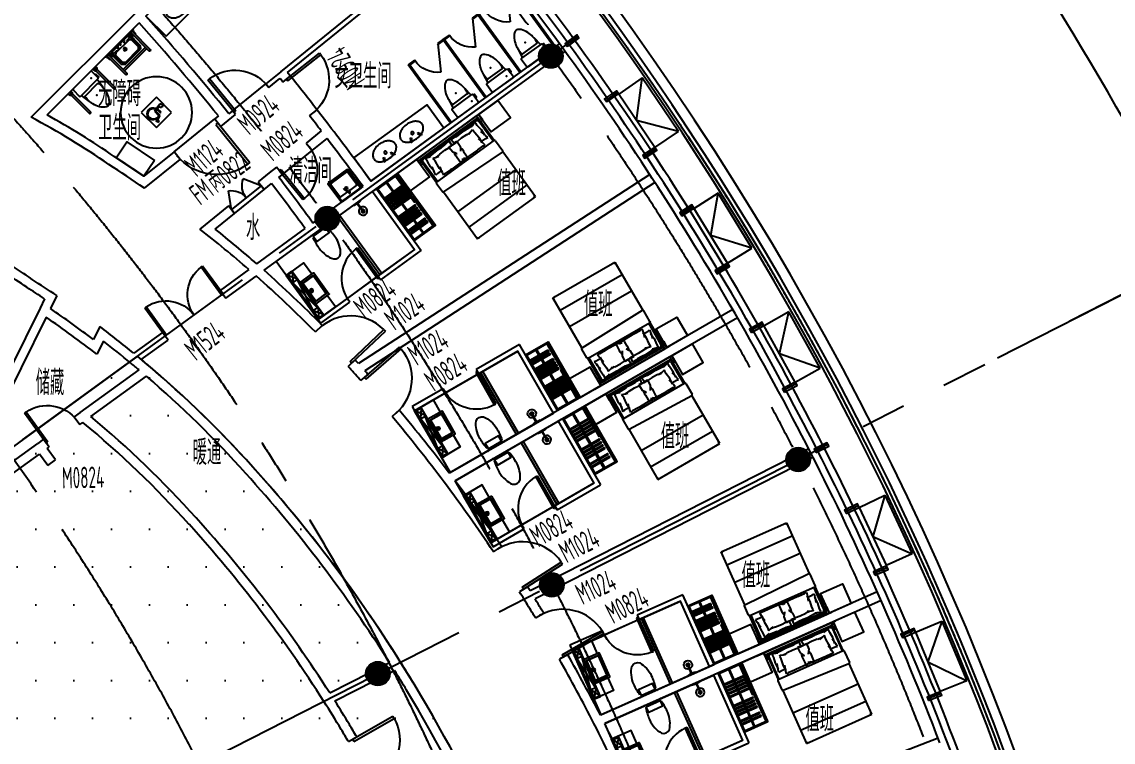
# Model space of a CAD drawing. Extents: x 104132 to 3338343, y -1228862 to 1409848.
# Drawn here: x 511096 to 534000, y 119532 to 134653 of the extents above; entities that cross this region are included whole.
import ezdxf
from ezdxf.enums import TextEntityAlignment as Align

# ---------------------------------------------------------------- set-up
doc = ezdxf.new("R2010")
doc.units = 0
for name, pattern in [('CENTER', [50.8, 31.75, -6.35, 6.35, -6.35]), ('CENTER2', [28.575, 19.05, -3.175, 3.175, -3.175]), ('DASH', [0.35, 0.25, -0.1])]:
    doc.linetypes.add(name, pattern=pattern)
doc.layers.get('0').update_dxf_attribs({"color": 8})
doc.layers.get('Defpoints').update_dxf_attribs({"color": 8})
for name, color, linetype in [('#标注', 8, 'Continuous'), ('#轴线', 8, 'CENTER2'), ('150高门槛', 8, 'Continuous'), ('A-AL', 8, 'Continuous'), ('A-COLS-PLAN-S', 8, 'Continuous'), ('A-FIXT', 8, 'Continuous'), ('A-FLOR-OVHD', 8, 'DASH'), ('A-FLOR-UNDR', 8, 'Continuous'), ('A-FURN', 8, 'Continuous'), ('A-GLAZ', 8, 'Continuous'), ('C-NAME', 8, 'Continuous'), ('dim', 8, 'Continuous'), ('DOTE', 8, 'CENTER'), ('PUB_HATCH', 8, 'Continuous'), ('WALL', 8, 'Continuous'), ('WINDOW', 8, 'Continuous'), ('WINDOW_TEXT', 8, 'Continuous'), ('建-屋面看线', 8, 'Continuous'), ('建-标字-设备', 8, 'Continuous'), ('建-洁具', 8, 'Continuous')]:
    doc.layers.add(name, color=color, linetype=linetype)
for name, color, linetype, plot in [('A-X-TEMP', 8, 'Continuous', False), ('开窗', 8, 'Continuous', False), ('结构板边线', 8, 'Continuous', False), ('降板示意', 8, 'Continuous', False)]:
    doc.layers.add(name, color=color, linetype=linetype, plot=plot)
doc.styles.add('JHZX', font='jrs.shx', dxfattribs={"width": 0.6, "bigfont": 'jhz.shx'})
doc.styles.add('XD2008', font='xd-hzs.shx', dxfattribs={"width": 0.7, "bigfont": 'xd-hztxt.shx'})
doc.dimstyles.new('JZBZ-300', dxfattribs={"dimscale": 300, "dimtxt": 3, "dimasz": 1.5, "dimexe": 1, "dimexo": 1, "dimgap": 0.5, "dimtad": 1, "dimdec": 0, "dimdsep": 46, "dimtxsty": 'JHZX', "dimblk1": 'ARCHTICK', "dimblk2": 'ARCHTICK', "dimsah": 1, "dimcen": 0, "dimclrd": 1, "dimclre": 1, "dimclrt": 2, "dimadec": 3, "dimazin": 2, "dimtfac": 1, "dimtdec": 0, "dimtix": 1, "dimtmove": 0, "dimatfit": 3, "dimfxl": 1, "dimtolj": 1, "dimlwd": -1, "dimlwe": -1, "dimarcsym": 1})

# ---------------------------------------------------------------- blocks, each defined once
blk = doc.blocks.new('_ARCHTICK')
at = {"color": 0, "linetype": 'ByBlock', "const_width": 0.15}
blk.add_lwpolyline([(-0.5, -0.5), (0.5, 0.5)], dxfattribs=at)
blk = doc.blocks.new('*D17')
at = {"layer": '#标注', "color": 1, "ltscale": 300, "transparency": 16777216}
for p, q in [((632056, -116475), (636511, -114205)), ((636140, -126333), (640895, -124788))]:
    blk.add_line(p, q, dxfattribs=at)
blk.add_arc((571468, -147346), 72700, 18, 27, dxfattribs=at)
at = {"layer": 'Defpoints', "color": 0, "ltscale": 300, "transparency": 16777216}
for p in [(631789, -116611), (639339, -121293), (635854, -126425), (571468, -147346)]:
    blk.add_point(p, dxfattribs=at)
at = {"layer": '#标注', "color": 1, "ltscale": 300, "transparency": 16777216, "xscale": 450, "yscale": 450, "zscale": 450}
for p, rotation in [((636244, -114341), 117.0000000000009), ((640610, -124880), 288.0000000000002)]:
    blk.add_blockref('_ARCHTICK', p, dxfattribs=dict(at, rotation=rotation))
at = {"layer": '#标注', "color": 2, "ltscale": 300, "transparency": 16777216, "insert": (639188, -119295), "char_height": 900, "attachment_point": 5, "rotation": 292.5, "style": 'JHZX'}
blk.add_mtext('\\A1;9°', dxfattribs=at)
blk = doc.blocks.new('*D18')
at = {"layer": '#标注', "color": 1, "ltscale": 300, "transparency": 16777216}
for p, q in [((626481, -107376), (630526, -104438)), ((632056, -116475), (636511, -114205))]:
    blk.add_line(p, q, dxfattribs=at)
blk.add_arc((571468, -147346), 72700, 27, 36, dxfattribs=at)
at = {"layer": 'Defpoints', "color": 0, "ltscale": 300, "transparency": 16777216}
for p in [(626238, -107553), (634428, -110996), (631789, -116611), (571468, -147346)]:
    blk.add_point(p, dxfattribs=at)
at = {"layer": '#标注', "color": 1, "ltscale": 300, "transparency": 16777216, "xscale": 450, "yscale": 450, "zscale": 450}
for p, rotation in [((630283, -104614), 126.000000000001), ((636244, -114341), 297.0000000000011)]:
    blk.add_blockref('_ARCHTICK', p, dxfattribs=dict(at, rotation=rotation))
at = {"layer": '#标注', "color": 2, "ltscale": 300, "transparency": 16777216, "insert": (633966, -109047), "char_height": 900, "attachment_point": 5, "rotation": 301.5, "style": 'JHZX'}
blk.add_mtext('\\A1;9°', dxfattribs=at)
blk = doc.blocks.new('*U1046')
blk.add_line((0, -20), (0, 0))
blk.add_circle((0, -24), 4)
at = {"style": 'JHZX', "width": 0.75}
blk.add_attdef('AXES', text='', height=4, dxfattribs=at).set_placement((0, -24), align=Align.MIDDLE_CENTER)
blk = doc.blocks.new('_YZH')
blk.add_circle((0, 0), 0.5)
at = {"layer": 'PUB_HATCH', "const_width": 0.5}
blk.add_lwpolyline([(-0.25, 0, 1), (0.25, 0, 1)], format="xyb", close=True, dxfattribs=at)
blk = doc.blocks.new('二层柱网0313')
at = {"layer": 'A-COLS-PLAN-S', "xscale": 500, "yscale": 500, "zscale": 500}
for p in [(872679, -310139), (867986, -313548), (877869, -318608), (872701, -321241), (869048, -323103)]:
    blk.add_blockref('_YZH', p, dxfattribs=at)
blk = doc.blocks.new('rgewg1500')
at = {"ltscale": 0.3}
for p, q in [((0, -2250), (0, -450)), ((0, -2100), (0, -550)), ((0, -550), (50, -550)), ((150, -500), (20, -500)), ((634, -550), (50, -550)), ((50, -2030), (50, -570)), ((70, -550), (150, -550)), ((75, -625), (75, -600)), ((114, -656), (87, -656)), ((87, -656), (108, -729)), ((100, -550), (100, -500)), ((172, -656), (114, -656)), ((150, -550), (150, -500)), ((297, -642), (172, -656)), ((341, -642), (297, -642)), ((407, -646), (318, -669)), ((429, -651), (341, -642)), ((445, -639), (407, -646)), ((505, -628), (445, -639)), ((495, -673), (505, -628)), ((496, -781), (495, -673)), ((633, -2045), (633, -555)), ((653, -535), (913, -535)), ((883, -2045), (933, -555)), ((2100, -550), (933, -550)), ((1400, -2050), (1400, -550)), ((1800, -2050), (1800, -550)), ((2100, -2050), (2100, -550)), ((107, -814), (99, -945)), ((108, -729), (107, -814)), ((108, -729), (123, -777)), ((210, -789), (183, -789)), ((183, -789), (204, -862)), ((204, -862), (203, -947)), ((204, -862), (219, -910)), ((268, -789), (210, -789)), ((393, -775), (268, -789)), ((437, -775), (393, -775)), ((503, -779), (414, -802)), ((525, -784), (437, -775)), ((541, -772), (503, -779)), ((601, -761), (541, -772)), ((591, -806), (601, -761)), ((593, -946), (591, -806)), ((99, -945), (94, -953)), ((94, -953), (101, -1054)), ((101, -1054), (102, -1154)), ((195, -953), (190, -1086)), ((190, -1086), (198, -1187)), ((203, -947), (195, -953)), ((592, -1148), (595, -973)), ((595, -973), (593, -946)), ((92, -1211), (89, -1272)), ((89, -1272), (198, -1265)), ((89, -1328), (198, -1335)), ((92, -1389), (89, -1328)), ((102, -1154), (92, -1211)), ((185, -1195), (314, -1203)), ((188, -1256), (185, -1195)), ((188, -1344), (185, -1405)), ((198, -1313), (188, -1256)), ((198, -1287), (188, -1344)), ((198, -1187), (198, -1287)), ((198, -1413), (198, -1313)), ((314, -1203), (354, -1226)), ((314, -1397), (354, -1374)), ((335, -1215), (407, -1203)), ((354, -1226), (392, -1249)), ((354, -1374), (392, -1351)), ((392, -1249), (403, -1258)), ((392, -1351), (403, -1342)), ((407, -1203), (442, -1206)), ((442, -1206), (553, -1209)), ((553, -1209), (595, -1210)), ((567, -1279), (558, -1266)), ((567, -1321), (558, -1334)), ((582, -1278), (567, -1321)), ((582, -1322), (567, -1279)), ((596, -1236), (582, -1278)), ((596, -1364), (582, -1322)), ((587, -1344), (592, -1148)), ((587, -1256), (592, -1452)), ((595, -1210), (609, -1210)), ((609, -1210), (596, -1236)), ((609, -1390), (596, -1364)), ((102, -1446), (92, -1389)), ((94, -1647), (101, -1546)), ((101, -1546), (102, -1446)), ((185, -1405), (314, -1397)), ((190, -1514), (198, -1413)), ((195, -1647), (190, -1514)), ((335, -1385), (407, -1397)), ((407, -1397), (442, -1394)), ((442, -1394), (553, -1391)), ((553, -1391), (595, -1390)), ((592, -1452), (595, -1627)), ((595, -1390), (609, -1390)), ((99, -1655), (94, -1647)), ((107, -1786), (99, -1655)), ((108, -1871), (107, -1786)), ((108, -1871), (123, -1823)), ((183, -1811), (204, -1738)), ((210, -1811), (183, -1811)), ((203, -1653), (195, -1647)), ((204, -1738), (203, -1653)), ((204, -1738), (219, -1690)), ((268, -1811), (210, -1811)), ((393, -1825), (268, -1811)), ((437, -1825), (393, -1825)), ((503, -1821), (414, -1798)), ((525, -1816), (437, -1825)), ((496, -1819), (495, -1927)), ((541, -1828), (503, -1821)), ((601, -1839), (541, -1828)), ((593, -1654), (591, -1794)), ((591, -1794), (601, -1839)), ((595, -1627), (593, -1654)), ((50, -2050), (634, -2050)), ((50, -2050), (50, -2050)), ((150, -2050), (70, -2050)), ((75, -2025), (75, -1975)), ((87, -1944), (108, -1871)), ((114, -1944), (87, -1944)), ((100, -2100), (100, -2050)), ((172, -1944), (114, -1944)), ((150, -2100), (150, -2050)), ((297, -1958), (172, -1944)), ((341, -1958), (297, -1958)), ((407, -1954), (318, -1931)), ((429, -1949), (341, -1958)), ((445, -1961), (407, -1954)), ((505, -1972), (445, -1961)), ((495, -1927), (505, -1972)), ((883, -2050), (2100, -2050)), ((0, -2100), (50, -2100)), ((20, -2100), (150, -2100)), ((653, -2065), (863, -2065))]:
    blk.add_line(p, q, dxfattribs=at)
for points in [[(0, -500), (450, -500), (450, 0), (0, 0)], [(0, -2100), (450, -2100), (450, -2600), (0, -2600)]]:
    blk.add_lwpolyline(points, close=True, dxfattribs=at)
blk.add_lwpolyline([(50, -2100), (50, -550)], dxfattribs=at)
blk.add_lwpolyline([(633, -2025), (125, -2025, -0.414214), (75, -1975), (75, -625, -0.414214), (125, -575), (633, -575)], format="xyb", dxfattribs=at)
for centre, radius, start, end in [((20, -520), 20, 90, 180), ((70, -570), 20, 90, 180), ((50, -600), 25, 0, 90), ((653, -555), 20, 90, 180), ((913, -555), 20, 0, 90), ((2050, -600), 50, 0, 90), ((50, -2025), 25, 270, 0), ((70, -2030), 20, 180, 270), ((653, -2045), 20, 180, 270), ((863, -2045), 20, 270, 0), ((2050, -2000), 50, 270, 0), ((20, -2080), 20, 180, 270)]:
    blk.add_arc(centre, radius, start, end, dxfattribs=at)
blk = doc.blocks.new('XREF-ID.ABCD$0$DSAFAS124SDA')
at = {"ltscale": 0.5}
for p, q in [((18910, 19911), (18900, 19911)), ((18900, 19849), (18910, 19849)), ((18910, 19849), (18910, 19911)), ((18910, 19890), (18930, 19890)), ((18910, 19870), (18930, 19870)), ((18930, 19870), (18930, 19890)), ((18930, 19885), (19115, 19885)), ((18930, 19875), (19115, 19875))]:
    blk.add_line(p, q, dxfattribs=at)
for points in [[(18900, 19965), (18910, 19965), (18915, 19935), (18915, 19890)], [(18915, 19870), (18915, 19825), (18910, 19795), (18900, 19795)]]:
    blk.add_lwpolyline(points, dxfattribs=at)
for radius, start, end in [(89.5, 183.2025, 176.7975), (35, 188.2132, 171.7868), (9, 213.749, 146.251), (5, 270, 90)]:
    blk.add_arc((19115, 19880), radius, start, end, dxfattribs=at)
blk = doc.blocks.new('XREF-ID.ABCD$0$A$C1BB74E00')
at = {"ltscale": 0.5}
for p, q in [((108, 347), (108, 69)), ((113, 352), (577, 352)), ((117, 79), (117, 336)), ((120, 339), (570, 339)), ((302, 290), (388, 290)), ((345, 333), (345, 247)), ((573, 79), (573, 336)), ((582, 347), (582, 69)), ((577, 64), (113, 64)), ((570, 76), (120, 76))]:
    blk.add_line(p, q, dxfattribs=at)
blk.add_lwpolyline([(70, 378), (70, 35, 0.414214), (75, 30), (615, 30, 0.414214), (620, 35), (620, 378)], format="xyb", dxfattribs=at)
blk.add_lwpolyline([(70, 378), (620, 378)], dxfattribs=at)
for radius in [37.5, 26]:
    blk.add_circle((345, 290), radius, dxfattribs=at)
for centre, radius, start, end in [((113, 347), 5, 90, 180), ((120, 336), 3, 90, 180), ((570, 336), 3, 0, 90), ((577, 347), 5, 0, 90), ((113, 69), 5, 180, 270), ((120, 79), 3, 180, 270), ((570, 79), 3, 270, 0), ((577, 69), 5, 270, 0)]:
    blk.add_arc(centre, radius, start, end, dxfattribs=at)
blk = doc.blocks.new('nnnnhn')
at = {"ltscale": 0.3}
for p, q in [((1140, 0), (0, 0)), ((0, 0), (0, -450)), ((0, 0), (1140, 0)), ((0, -150), (0, 0)), ((1140, -450), (1140, 0)), ((1140, 0), (1140, -150)), ((1140, -150), (0, -150)), ((20, -20), (1120, -20)), ((20, -150), (20, -20)), ((20, -150), (210, -20)), ((210, -150), (20, -20)), ((1120, -150), (20, -150)), ((210, -20), (210, -150)), ((930, -130), (210, -20)), ((210, -130), (930, -20)), ((210, -130), (930, -130)), ((930, -20), (930, -150)), ((1120, -150), (930, -20)), ((930, -150), (1120, -20)), ((1120, -20), (1120, -150)), ((0, -450), (295, -450)), ((845, -450), (1140, -450))]:
    blk.add_line(p, q, dxfattribs=at)
at = {"ltscale": 0.5}
blk.add_lwpolyline([(845, -450), (1140, -450), (1140, 0), (0, 0), (0, -450), (295, -450)], dxfattribs=at)
at = {"ltscale": 0.5, "extrusion": (0, 0, -1), "zscale": -1}
blk.add_blockref('XREF-ID.ABCD$0$A$C1BB74E00', (-915, -530), dxfattribs=at)
blk = doc.blocks.new('XREF-ID.ABCD$0$马桶')
at = {"ltscale": 0.5}
for points, format in [([(-188, 30, 10, 0, 0), (-195, 0, 0, 0, 0.053113), (-225, -286, 0, 0, 0.094029), (-192, -490, 0, 0, 0.0979), (-106, -658, 0, 0, 0.39929), (106, -658, 0, 0, 0.087816), (192, -490, 0, 0, 0.089191), (225, -305, 0, 0, 0.054931), (195, 0, 0, 10, 0), (188, 30, 10, 10, 0)], "xyseb"), ([(224, 0, 10, 0, 0), (195, 0, 0, 0, 0), (-195, 0, 0, 10, 0), (-225, 0, 10, 10, 0)], "xyseb"), ([(-180, -50, 0.049028), (-205, -306, 0.094674), (-173, -505, 0.097919), (-90, -666, 0.382959), (90, -666, 0.087635), (173, -504, 0.08979), (205, -325, 0.05091), (180, -50, 0.046704)], "xyb")]:
    blk.add_lwpolyline(points, format=format, dxfattribs=at)
for points in [[(-160, -50), (-180, -50)], [(180, -50), (160, -50)]]:
    blk.add_lwpolyline(points, dxfattribs=at)
blk.add_lwpolyline([(-160, -30), (160, -30), (160, -160), (-160, -160)], close=True, dxfattribs=at)
blk = doc.blocks.new('Swcwrv4tv')
at = {"ltscale": 0.3}
for p, q in [((20, -240), (1330, -240)), ((20, -250), (1330, -250)), ((20, -260), (1330, -260))]:
    blk.add_line(p, q, dxfattribs=at)
for points in [[(0, 0), (0, -550), (1350, -550), (1350, 0)], [(20, -20), (20, -550), (1330, -550), (1330, -20)], [(149, -460), (149, -40), (179, -40), (179, -460)], [(219, -460), (219, -40), (249, -40), (249, -460)], [(359, -460), (359, -40), (389, -40), (389, -460)], [(429, -460), (429, -40), (459, -40), (459, -460)], [(499, -460), (499, -40), (529, -40), (529, -460)], [(569, -460), (569, -40), (599, -40), (599, -460)], [(779, -460), (779, -40), (809, -40), (809, -460)], [(849, -460), (849, -40), (879, -40), (879, -460)], [(919, -460), (919, -40), (949, -40), (949, -460)], [(989, -460), (989, -40), (1019, -40), (1019, -460)], [(1059, -460), (1059, -40), (1089, -40), (1089, -460)], [(20, -540), (700, -540), (700, -510), (20, -510)], [(1330, -480), (650, -480), (650, -510), (1330, -510)]]:
    blk.add_lwpolyline(points, close=True, dxfattribs=at)
blk = doc.blocks.new('$DorLib2D$00000001')
for p, q in [((0.45, 0.975), (0.5, 0.975)), ((0.45, 0), (0.45, 0.975)), ((0.5, 0), (0.5, 0.975)), ((0.5, 0), (0.45, 0))]:
    blk.add_line(p, q)
blk.add_arc((0.475, 0), 0.975, 91.4693, 180)
blk = doc.blocks.new('ffrxiugg')
at = {"layer": 'A-FIXT'}
for points in [[(1630, 2100), (1630, 600)], [(1680, 2100), (1680, 600)]]:
    blk.add_lwpolyline(points, dxfattribs=at)
at = {"layer": 'A-X-TEMP'}
blk.add_lwpolyline([(30, 2100), (2530, 2100), (2530, 600), (30, 600)], close=True, dxfattribs=at)
at = {"layer": 'WALL'}
for p, q in [((2530, 2100), (2530, 600)), ((2630, 2100), (2530, 2100)), ((2630, 2100), (2630, 500)), ((780, 600), (30, 600)), ((30, 600), (30, 500)), ((30, 500), (780, 500)), ((780, 500), (780, 600)), ((2530, 600), (1580, 600)), ((1580, 600), (1580, 500)), ((1580, 500), (2630, 500))]:
    blk.add_line(p, q, dxfattribs=at)
at = {"layer": 'WINDOW'}
blk.add_line((1580, 600), (780, 600), dxfattribs=at)
at = {"layer": 'A-FIXT'}
blk.add_blockref('XREF-ID.ABCD$0$马桶', (1130, 2100), dxfattribs=at)
at = {"layer": 'A-FIXT', "extrusion": (0, 0, -1), "xscale": -1, "zscale": -1, "rotation": 89.36786769298436}
blk.add_blockref('XREF-ID.ABCD$0$DSAFAS124SDA', (17960, 20779), dxfattribs=at)
at = {"layer": 'A-FIXT', "rotation": 90}
blk.add_blockref('nnnnhn', (30, 600), dxfattribs=at)
at = {"layer": 'A-FURN'}
for name, p, rotation in [('Swcwrv4tv', (2630, 750), 90), ('rgewg1500', (5780, 2100), 270)]:
    blk.add_blockref(name, p, dxfattribs=dict(at, rotation=rotation))
at = {"layer": 'WINDOW', "xscale": -800, "yscale": -800, "zscale": -800, "rotation": 180}
blk.add_blockref('$DorLib2D$00000001', (1180, 550), dxfattribs=at)
blk = doc.blocks.new('ffrxiugg_M_F')
at = {"layer": 'A-FIXT'}
for points in [[(-1680, 2100), (-1680, 600)], [(-1630, 2100), (-1630, 600)]]:
    blk.add_lwpolyline(points, dxfattribs=at)
at = {"layer": 'A-X-TEMP'}
blk.add_lwpolyline([(-30, 2100), (-2530, 2100), (-2530, 600), (-30, 600)], close=True, dxfattribs=at)
at = {"layer": 'WALL'}
for p, q in [((-2630, 2100), (-2630, 500)), ((-2530, 2100), (-2630, 2100)), ((-2530, 2100), (-2530, 600)), ((-2630, 500), (-1580, 500)), ((-1580, 600), (-2530, 600)), ((-1580, 500), (-1580, 600)), ((-30, 600), (-780, 600)), ((-780, 600), (-780, 500)), ((-780, 500), (-30, 500)), ((-30, 500), (-30, 600))]:
    blk.add_line(p, q, dxfattribs=at)
at = {"layer": 'WINDOW'}
blk.add_line((-1580, 600), (-780, 600), dxfattribs=at)
at = {"layer": 'A-FIXT', "extrusion": (0, 0, -1), "zscale": -1, "rotation": 270.6321323070156}
blk.add_blockref('XREF-ID.ABCD$0$DSAFAS124SDA', (-17960, 20779), dxfattribs=at)
at = {"layer": 'A-FIXT', "xscale": -1}
blk.add_blockref('XREF-ID.ABCD$0$马桶', (-1130, 2100), dxfattribs=at)
at = {"layer": 'A-FIXT', "xscale": -1, "rotation": 270}
blk.add_blockref('nnnnhn', (-30, 600), dxfattribs=at)
at = {"layer": 'A-FURN', "xscale": -1}
for name, p, rotation in [('rgewg1500', (-5780, 2100), 90), ('Swcwrv4tv', (-2630, 750), 270)]:
    blk.add_blockref(name, p, dxfattribs=dict(at, rotation=rotation))
at = {"layer": 'WINDOW', "xscale": -800, "yscale": 800, "zscale": -800}
blk.add_blockref('$DorLib2D$00000001', (-1180, 550), dxfattribs=at)
blk = doc.blocks.new('A$C346B0DA7')
for p, q in [((59, 99), (138, 146)), ((59, 99), (71, 79)), ((71, 79), (150, 126)), ((138, 146), (150, 126)), ((59, -99), (71, -79)), ((59, -99), (138, -146)), ((71, -79), (150, -126)), ((150, -126), (138, -146))]:
    blk.add_line(p, q)
for points in [[(124, 138, 0.012883), (119, 150, 0.028735), (103, 183, 0.038584), (81, 215, 0.043635), (58, 239, 0.046948), (30, 260, 0.060002), (3, 271, 0.075785), (-27, 275, 0.060889), (-62, 271, 0.054586), (-94, 259, 0.054379), (-122, 240, 0.038321), (-146, 217, 0.035303), (-168, 189, 0.040035), (-185, 157, 0.032621), (-200, 118, 0.024635), (-211, 77, 0.053768), (-218, -1), (-216, -39), (-211, -76, 1826.718919)], [(124, 138, 0.012883), (119, 150, 0.028735), (103, 183, 0.038584), (81, 215, 0.043635), (58, 239, 0.046948), (30, 260, 0.060002), (3, 271, 0.075785), (-27, 275, 0.060889), (-62, 271, 0.054586), (-94, 259, 0.054379), (-122, 240, 0.038321), (-146, 217, 0.035303), (-168, 189, 0.040035), (-185, 157, 0.032621), (-200, 118, 0.024635), (-211, 77, 0.053768), (-218, -1), (-216, -39), (-211, -76, 1826.718919)], [(124, 138, 0.012883), (119, 150, 0.028735), (103, 183, 0.038584), (81, 215, 0.043635), (58, 239, 0.046948), (30, 260, 0.060002), (3, 271, 0.075785), (-27, 275, 0.060889), (-62, 271, 0.054586), (-94, 259, 0.054379), (-122, 240, 0.038321), (-146, 217, 0.035303), (-168, 189, 0.040035), (-185, 157, 0.032621), (-200, 118, 0.024635), (-211, 77, 0.053768), (-218, -1), (-216, -39), (-211, -76, 1826.718919)], [(124, 138, 0.012883), (119, 150, 0.028735), (103, 183, 0.038584), (81, 215, 0.043635), (58, 239, 0.046948), (30, 260, 0.060002), (3, 271, 0.075785), (-27, 275, 0.060889), (-62, 271, 0.054586), (-94, 259, 0.054379), (-122, 240, 0.038321), (-146, 217, 0.035303), (-168, 189, 0.040035), (-185, 157, 0.032621), (-200, 118, 0.024635), (-211, 77, 0.053768), (-218, -1), (-216, -39), (-211, -76, 1826.718919)], [(132, -115, 0.025128), (138, -85, 0.042673), (146, 0), (144, 42, 0.021447), (138, 85, 0.025126), (132, 115)], [(132, -115, 0.025128), (138, -85, 0.042673), (146, 0), (144, 42, 0.021447), (138, 85, 0.025126), (132, 115)], [(132, -115, 0.025128), (138, -85, 0.042673), (146, 0), (144, 42, 0.021447), (138, 85, 0.025126), (132, 115)], [(132, -115, 0.025128), (138, -85, 0.042673), (146, 0), (144, 42, 0.021447), (138, 85, 0.025126), (132, 115)], [(-211, -76, 0.02503), (-200, -118, 0.032621), (-185, -157, 0.040035), (-168, -189, 0.035303), (-146, -217, 0.038321), (-122, -240, 0.054379), (-94, -259, 0.054586), (-62, -271, 0.060889), (-27, -275, 0.075785), (3, -271, 0.060002), (30, -260, 0.046948), (58, -239, 0.043635), (81, -215, 0.038584), (103, -183, 0.028735), (119, -150, 0.012881), (124, -138)], [(-211, -76, 0.02503), (-200, -118, 0.032621), (-185, -157, 0.040035), (-168, -189, 0.035303), (-146, -217, 0.038321), (-122, -240, 0.054379), (-94, -259, 0.054586), (-62, -271, 0.060889), (-27, -275, 0.075785), (3, -271, 0.060002), (30, -260, 0.046948), (58, -239, 0.043635), (81, -215, 0.038584), (103, -183, 0.028735), (119, -150, 0.012881), (124, -138)], [(-211, -76, 0.02503), (-200, -118, 0.032621), (-185, -157, 0.040035), (-168, -189, 0.035303), (-146, -217, 0.038321), (-122, -240, 0.054379), (-94, -259, 0.054586), (-62, -271, 0.060889), (-27, -275, 0.075785), (3, -271, 0.060002), (30, -260, 0.046948), (58, -239, 0.043635), (81, -215, 0.038584), (103, -183, 0.028735), (119, -150, 0.012881), (124, -138)], [(-211, -76, 0.02503), (-200, -118, 0.032621), (-185, -157, 0.040035), (-168, -189, 0.035303), (-146, -217, 0.038321), (-122, -240, 0.054379), (-94, -259, 0.054586), (-62, -271, 0.060889), (-27, -275, 0.075785), (3, -271, 0.060002), (30, -260, 0.046948), (58, -239, 0.043635), (81, -215, 0.038584), (103, -183, 0.028735), (119, -150, 0.012881), (124, -138)]]:
    blk.add_lwpolyline(points, format="xyb")
blk.add_lwpolyline([(-29, 0, 0.414221), (0, -29, 0.414221), (29, 0, 0.414221), (0, 29, 0.414221)], format="xyb", close=True)
blk.add_lwpolyline([(-29, 0, 0.414221), (0, -29, 0.414221), (29, 0, 0.414221), (0, 29, 0.414221)], format="xyb", close=True)
blk.add_lwpolyline([(-29, 0, 0.414221), (0, -29, 0.414221), (29, 0, 0.414221), (0, 29, 0.414221)], format="xyb", close=True)
blk.add_lwpolyline([(-29, 0, 0.414221), (0, -29, 0.414221), (29, 0, 0.414221), (0, 29, 0.414221)], format="xyb", close=True)
blk = doc.blocks.new('$lvtry$00000221')
for p, q in [((-124, -91), (-43, -216)), ((-116, -76), (116, -76)), ((43, -216), (124, -91))]:
    blk.add_line(p, q)
blk.add_lwpolyline([(69, -231, -0.57735), (-69, -231), (-162, -88, -0.145378), (-170, -61), (-170, 0), (170, 0), (170, -61, -0.145378), (162, -88)], format="xyb", close=True)
for centre, radius in [((0, -177), 20), ((0, -38), 17.7)]:
    blk.add_circle(centre, radius)
for centre, radius, start, end in [((-116, -86), 10, 90, 213.0863), ((0, -191), 50, 210, 330), ((116, -86), 10, 326.9137, 90)]:
    blk.add_arc(centre, radius, start, end)
for p in [(0, -38), (0, -177)]:
    blk.add_point(p)
blk = doc.blocks.new('A$C206F0229')
at = {"layer": '建-洁具'}
for p, q in [((0, 25), (400, 25)), ((0, 25), (0, 0)), ((400, 25), (400, 0)), ((0, 0), (400, 0))]:
    blk.add_line(p, q, dxfattribs=at)
at = {"layer": '建-洁具', "extrusion": (0, 0, -1), "xscale": -1, "zscale": -1, "rotation": 269.9999999999999}
blk.add_blockref('$lvtry$00000221', (0, 362), dxfattribs=at)
blk = doc.blocks.new('$lvtry$00000206')
for points in [[(-253, -220, -0.414214), (-275, -198), (-275, -22, -0.414214), (-253, 0), (253, 0, -0.414214), (275, -22), (275, -198, -0.414214), (253, -220)], [(181, -286), (-181, -286, 0.39219), (-201, -305), (-202, -326), (-204, -363), (-205, -398), (-204, -429), (-201, -459), (-197, -488), (-189, -518), (-180, -550), (-168, -584), (-153, -619), (-135, -654), (-114, -687), (-90, -717), (-63, -741), (-33, -760), (-12, -767, 0.15433), (12, -767), (33, -760), (63, -741), (90, -717), (114, -687), (135, -654), (153, -619), (168, -584), (180, -550), (189, -518), (197, -488), (201, -459), (204, -429), (205, -398), (204, -363), (202, -326), (201, -305, 0.39219)]]:
    blk.add_lwpolyline(points, format="xyb", close=True)
blk.add_lwpolyline([(-275, -120), (-297, -120), (-297, -200), (-275, -200)], close=True)
for points in [[(-205, -428), (-235, -220)], [(205, -428), (235, -220)]]:
    blk.add_lwpolyline(points)
for p in [(-166, -109), (1, -443)]:
    blk.add_point(p)
blk = doc.blocks.new('$TCHSYS$APDOOR2D')
blk.add_line((0.5, 0), (0, 0.866))
blk.add_arc((0.5, 0), 1, 120, 180)
blk = doc.blocks.new('A$C56F85882')
at = {"layer": 'A-FIXT'}
for p, q in [((0, 1512), (0, 0)), ((25, 1512), (0, 1512)), ((25, 1512), (25, 25)), ((900, 1512), (900, 25)), ((925, 1512), (900, 1512)), ((925, 1512), (925, 0)), ((162, 25), (25, 25)), ((162, 0), (162, 25)), ((900, 25), (762, 25)), ((762, 25), (762, 0)), ((0, 0), (162, 0)), ((762, 0), (925, 0))]:
    blk.add_line(p, q, dxfattribs=at)
blk.add_blockref('$lvtry$00000206', (462, 1512), dxfattribs=at)
at = {"layer": 'A-FIXT', "xscale": -600, "yscale": 600, "zscale": 25, "rotation": 359.9999999992885}
blk.add_blockref('$TCHSYS$APDOOR2D', (462, 12), dxfattribs=at)
blk = doc.blocks.new('efsdsfd')
for p, q in [((4445, 3439), (4415, 3439)), ((4380, 3419), (3845, 3419)), ((4380, 3379), (3845, 3379)), ((4445, 3359), (4415, 3359)), ((4380, 2691), (3845, 2691)), ((4380, 2651), (3845, 2651)), ((4445, 2711), (4415, 2711)), ((4445, 2631), (4415, 2631))]:
    blk.add_line(p, q)
for points in [[(4159, 3215), (4159, 2854, -0.39219), (4140, 2834), (4119, 2832), (4082, 2830), (4048, 2830), (4016, 2831), (3986, 2833), (3957, 2838), (3927, 2845), (3895, 2855), (3861, 2867), (3826, 2882), (3791, 2900), (3758, 2920), (3728, 2944), (3704, 2971), (3685, 3001), (3678, 3022, -0.15433), (3678, 3047), (3685, 3068), (3704, 3098), (3728, 3125), (3758, 3149), (3791, 3170), (3826, 3187), (3861, 3202), (3895, 3215), (3927, 3224), (3957, 3231), (3986, 3236), (4016, 3239), (4048, 3239), (4082, 3239), (4119, 3237), (4140, 3235, -0.39219)], [(4225, 2781, 0.414214), (4247, 2759), (4423, 2759, 0.414214), (4445, 2781), (4445, 3288, 0.414214), (4423, 3310), (4247, 3310, 0.414214), (4225, 3288)]]:
    blk.add_lwpolyline(points, format="xyb", close=True)
for points in [[(4017, 3240), (4225, 3270)], [(4017, 2829), (4225, 2800)]]:
    blk.add_lwpolyline(points)
blk.add_lwpolyline([(4325, 2759), (4325, 2737), (4245, 2737), (4245, 2759)], close=True)
for centre, radius, start, end in [((4415, 3399), 40, 90, 270), ((4415, 3399), 40, 90, 270), ((3845, 3399), 20, 90, 270), ((4415, 3399), 15, 90, 270), ((4415, 3399), 15, 270, 90), ((3845, 2671), 20, 90, 270), ((4415, 2671), 40, 90, 270), ((4415, 2671), 40, 90, 270), ((4415, 2671), 15, 90, 270), ((4415, 2671), 15, 270, 90)]:
    blk.add_arc(centre, radius, start, end)
for p in [(4002, 3035), (4336, 2868)]:
    blk.add_point(p)
blk = doc.blocks.new('A$C724071BC')
for p, q in [((-252, -157), (-252, 293)), ((-252, 293), (198, 293)), ((45, 243), (19, 56)), ((198, 293), (198, -157)), ((-159, -35), (-130, 81)), ((-113, 56), (-146, -63)), ((-130, 81), (-1, 81)), ((19, 56), (-113, 56)), ((-94, 119), (-94, 138)), ((-94, 138), (6, 138)), ((4, 119), (-94, 119)), ((4, 119), (-1, 81)), ((14, 195), (6, 138)), ((43, 122), (41, 103)), ((198, -157), (-252, -157)), ((-207, -44), (-200, -22)), ((-146, -63), (-207, -44)), ((-200, -22), (-159, -35)), ((-111, -8), (-121, -46))]:
    blk.add_line(p, q)
blk.add_circle((-27, 68), 750)
for centre, radius, start, end in [((9, 231), 36.9, 17.9439, 277.5008), ((0, 0), 129, 200.7235, 70.4504), ((0, 0), 111, 184.2106, 68.467)]:
    blk.add_arc(centre, radius, start, end)
blk = doc.blocks.new('A$C7E6D4B8F')
blk.add_lwpolyline([(40, 560), (40, 18), (80, 18), (80, 560, 1)], format="xyb", close=True)
for points in [[(0, 0), (120, 0), (120, 13), (0, 13)], [(14, 31), (14, 43), (22, 43), (22, 31)], [(35, 13), (35, 103), (22, 103), (22, 13)], [(85, 13), (85, 103), (98, 103), (98, 13)], [(106, 31), (106, 43), (98, 43), (98, 31)]]:
    blk.add_lwpolyline(points, close=True)
blk = doc.blocks.new('A$C61F47D64')
for p, q in [((59, 381), (29, 349)), ((29, 349), (29, 26)), ((48, 335), (89, 381)), ((48, 127), (48, 335)), ((502, 381), (59, 381)), ((512, 335), (471, 381)), ((502, 381), (531, 349)), ((512, 127), (512, 335)), ((531, 349), (531, 26)), ((1, 123), (29, 123)), ((3, 51), (29, 51)), ((29, 26), (531, 26)), ((89, 100), (48, 127)), ((48, 26), (48, 79)), ((48, 79), (126, 79)), ((89, 100), (469, 100)), ((131, 84), (131, 100)), ((280, 26), (190, 26)), ((190, 26), (370, 26)), ((428, 84), (428, 100)), ((512, 79), (433, 79)), ((472, 101), (512, 127)), ((512, 26), (512, 79)), ((561, 123), (533, 123)), ((559, 51), (533, 51)), ((0, 0), (560, 0))]:
    blk.add_line(p, q)
for points in [[(0, 350), (50, 410)], [(0, 0), (0, 350)], [(50, 410), (510, 410)], [(560, 350), (510, 410)], [(560, 0), (560, 350)]]:
    blk.add_lwpolyline(points)
for centre, radius in [((191, 56), 15), ((280, 182), 33.1), ((280, 182), 24.9), ((281, 44), 8), ((371, 54), 15)]:
    blk.add_circle(centre, radius)
for centre, start, end in [((126, 84), 270, 0), ((433, 84), 180, 270), ((469, 105), 270, 302.7556)]:
    blk.add_arc(centre, 5, start, end)
blk = doc.blocks.new('A$C6A9B0523')
for points in [[(80, 495), (740, 495)], [(80, 455), (740, 455)]]:
    blk.add_lwpolyline(points)
for name, p in [('A$C7E6D4B8F', (0, 0)), ('A$C7E6D4B8F', (700, 0)), ('A$C61F47D64', (130, 0))]:
    blk.add_blockref(name, p)
blk = doc.blocks.new('$lvtry$00000190')
for p, q in [((-220, -119, 0), (-220, -428, 0)), ((-25, -99, 0), (-199, -99, 0)), ((-16, -64, 0), (-29, -112, 0)), ((-13, -117, 0), (-29, -112, 0)), ((-16, -64, 0), (-1, -69, 0)), ((-1, -69, 0), (-13, -117, 0)), ((3, -99, 0), (-9, -99, 0)), ((-3, -84, 0), (42, -201, 0)), ((13, -78, 0), (58, -194, 0)), ((201, -99, 0), (21, -99, 0)), ((58, -194, 0), (42, -201, 0)), ((221, -119, 0), (221, -428, 0)), ((201, -448, 0), (-199, -448, 0))]:
    blk.add_line(p, q)
at = {"elevation": 0}
for points in [[(-243, 0), (243, 0, -0.414214), (263, -20), (263, -466, -0.414214), (243, -486), (-243, -486, -0.414214), (-263, -466), (-263, -20, -0.414214)], [(-244, -450), (-244, -36, -0.414214), (-224, -16), (225, -16, -0.414214), (246, -36), (246, -450, -0.414214), (225, -470), (-224, -470, -0.414214)]]:
    blk.add_lwpolyline(points, format="xyb", close=True, dxfattribs=at)
for radius in [24.2, 19.3]:
    blk.add_circle((1, -184, 0), radius)
for centre, radius, start, end in [((-199, -119, 0), 20.2, 90, 180), ((-1, -69, 0), 15.9, 254.4287, 164.4287), ((201, -119, 0), 20.2, 0, 90), ((-199, -428, 0), 20.2, 180, 270), ((201, -428, 0), 20.2, 270, 0)]:
    blk.add_arc(centre, radius, start, end)
for p in [(-1, -69, 0), (1, -184, 0)]:
    blk.add_point(p)
blk = doc.blocks.new('w1')
at = {"layer": 'A-FIXT'}
for points in [[(-6021, 1538), (-4677, 2881), (-5101, 3306), (-6445, 1962)], [(-2080, -1014), (-543, 102), (-190, -383), (-1727, -1500)], [(-6265, -1068), (-6487, -1401), (-7070, -1013), (-6848, -680)]]:
    blk.add_lwpolyline(points, close=True, dxfattribs=at)
for name, p, rotation in [('A$C206F0229', (-2629, 5778), 314.9999999999943), ('A$C206F0229', (-3124, 5283), 314.9999999999943), ('A$C206F0229', (-3619, 4788), 314.9999999999943), ('A$C56F85882', (-915, 4929), 219.0000000006253), ('A$C206F0229', (-4114, 4293), 314.9999999999943), ('A$C56F85882', (-1614, 4362), 219.0000000006253), ('A$C56F85882', (-2314, 3796), 219.0000000006253), ('A$C56F85882', (1263, 2542), 215.9999999998894), ('A$C56F85882', (535, 2013), 215.9999999998894), ('A$C56F85882', (-194, 1484), 215.9999999998894), ('efsdsfd', (-2500, -379), 134.9999999999999), ('A$C346B0DA7', (-852, -493), 306.0003091715781), ('A$C346B0DA7', (-1418, -904), 306.0003091715781), ('$lvtry$00000190', (-2131, -1794, 0), 215.9999999999953)]:
    blk.add_blockref(name, p, dxfattribs=dict(at, rotation=rotation))
at = {"layer": 'A-FIXT', "xscale": -1}
for name, p, rotation in [('A$C346B0DA7', (-5314, 2669), 314.9996908281326), ('A$C346B0DA7', (-5809, 2174), 314.9996908281326), ('A$C724071BC', (-6293, -89), 315)]:
    blk.add_blockref(name, p, dxfattribs=dict(at, rotation=rotation))
at = {"layer": 'A-FIXT', "extrusion": (0, 0, -1), "zscale": -0.9999999999999996, "rotation": 135}
blk.add_blockref('A$C6A9B0523', (7301, 1106), dxfattribs=at)
blk = doc.blocks.new('smg')
blk.add_lwpolyline([(-40, 200), (-40, -100), (40, -100), (40, 200)], close=True)
for points in [[(40, 0), (-40, 0)], [(0, -100), (0, 200)]]:
    blk.add_lwpolyline(points)
blk = doc.blocks.new('danyuan1')
at = {"layer": 'A-AL'}
for p, rotation in [((-8275, 2291), 169.7142857143211), ((-6867, 2019), 168.428571428614), ((-5465, 1716), 167.1428571428847), ((-4071, 1381), 165.8571428571781), ((-2685, 1015), 164.5714285714549), ((-1307, 618), 163.2857142857502), ((62, 190), 162.0000000000363)]:
    blk.add_blockref('smg', p, dxfattribs=dict(at, rotation=rotation))
blk = doc.blocks.new('shangxuechuang')
at = {"layer": '开窗'}
for points in [[(-254, 543), (974, 1118)], [(-254, 543), (614, 287), (974, 1118)], [(974, 1118), (1222, 572)], [(0, 0), (-254, 543)], [(0, 0), (1228, 575)]]:
    blk.add_lwpolyline(points, dxfattribs=at)
blk = doc.blocks.new('$DorLib2D$00000002')
for p, q in [((-0.5, 0), (-0.5, 0.4875)), ((-0.475, 0.4875), (-0.5, 0.4875)), ((-0.475, 0), (-0.475, 0.4875)), ((0.475, 0), (0.475, 0.4875)), ((0.475, 0.4875), (0.5, 0.4875)), ((0.5, 0), (0.5, 0.4875)), ((-0.5, 0), (-0.475, 0)), ((0.5, 0), (0.475, 0))]:
    blk.add_line(p, q)
for centre, start, end in [((-0.4875, 0), 0, 88.53072), ((0.4875, 0), 91.46928, 180)]:
    blk.add_arc(centre, 0.4875, start, end)
blk = doc.blocks.new('$DorLib2D$00000231')
for p, q in [((-0.5, 0), (-0.25, 0.433)), ((0.5, 0), (0.25, 0.433))]:
    blk.add_line(p, q)
for centre, start, end in [((-0.5, 0), 0, 60), ((0.5, 0), 120, 180)]:
    blk.add_arc(centre, 0.5, start, end)
blk = doc.blocks.new('A$C4b9ed297')
at = {"layer": '降板示意'}
h = blk.add_hatch(dxfattribs=at)
h.set_pattern_fill('DOTS', color=256, scale=500)
h.set_pattern_definition([(0, (-172821.1, -487183.2), (396.875, 793.75), [0, -793.75])])
edge = h.paths.add_edge_path()
edge.add_arc((18662, 6114), 34662, 17.9204, 31.0653)
edge.add_arc((22989, 8739), 29602, 31.0354, 42.0918)
edge.add_arc((28141, 13501), 22586, 41.8885, 50.404)
edge.add_line((42537, 30905), (35678, 25921))
edge.add_line((35678, 25921), (31183, 31183))
edge.add_line((31183, 31183), (24395, 24395))
edge.add_line((24395, 24395), (20525, 20525))
edge.add_arc((49972, 17506), 29602, 174.1471, 184.9646)
edge.add_arc((55015, 17926), 34662, 184.9347, 198.0797)
edge.add_arc((55045, 17835), 34662, 197.9204, 211.0653)
edge.add_arc((50718, 15210), 29602, 211.0354, 221.8529)
edge.add_line((28669, -4541), (34075, -5397))
edge.add_line((34075, -5397), (43557, -6899))
edge.add_line((43557, -6899), (44100, 0))
edge.add_line((44100, 0), (52578, 0))
edge.add_arc((30703, 5618), 22586, 345.596, 354.1115)
edge.add_arc((23735, 6443), 29602, 353.9083, 364.9646)
edge.add_arc((18692, 6023), 34662, 4.9347, 18.0797)
at = {"layer": '150高门槛'}
blk.add_lwpolyline([(44570, 33905), (45192, 34408), (45129, 34486), (44507, 33983)], close=True, dxfattribs=at)
at = {"layer": 'A-FLOR-OVHD', "ltscale": 5}
blk.add_arc((67883, 22057), 32750, 173.447, 222.7392, dxfattribs=at)
at = {"layer": 'A-FLOR-UNDR', "ltscale": 5}
for radius, start, end in [(65000, 322.26362, 219.12201), (64800, 15, 49.65086)]:
    blk.add_arc((0, 0), radius, start, end, dxfattribs=at)
at = {"layer": 'A-GLAZ'}
for radius, start, end in [(63750, 36, 39), (63900, 36, 39), (63600, 36, 39), (63600, 33, 36), (63750, 33, 36), (63900, 33, 36), (63600, 30, 33), (63750, 30, 33), (63900, 30, 33), (63750, 27, 30), (63900, 27, 30), (63600, 27, 30), (63600, 24, 27), (63750, 24, 27), (63900, 24, 27), (63750, 21, 24), (63900, 21, 24), (63600, 21, 24), (63750, 18, 21), (63900, 18, 21)]:
    blk.add_arc((0, 0), radius, start, end, dxfattribs=at)
at = {"layer": 'WALL'}
for p, q in [((45541, 36878), (49426, 40025)), ((45681, 36863), (49489, 39947)), ((40305, 35921), (42505, 38121)), ((40637, 35970), (42571, 37904)), ((47430, 34584), (51395, 37464)), ((47467, 34363), (51512, 37302)), ((45541, 36878), (45230, 36626)), ((45293, 36549), (45526, 36737)), ((45587, 36662), (45743, 36786)), ((45230, 36626), (45293, 36549)), ((44438, 35856), (44593, 35982)), ((44530, 36060), (44453, 35997)), ((44593, 35982), (44530, 36060)), ((46302, 36081), (46145, 35956)), ((44234, 35949), (44157, 35886)), ((44157, 35886), (44282, 35731)), ((44282, 35731), (44438, 35856)), ((46392, 35637), (46077, 35382)), ((46077, 35382), (46202, 35226)), ((46202, 35226), (46514, 35479)), ((43302, 35194), (42671, 34683)), ((43428, 35038), (43302, 35194)), ((42680, 34433), (43428, 35038)), ((45455, 34878), (45302, 34754)), ((45581, 34723), (45455, 34878)), ((45302, 34754), (45066, 34564)), ((45503, 34660), (45581, 34723)), ((53285, 34723), (47171, 30753)), ((45066, 34564), (45192, 34408)), ((45192, 34408), (45347, 34534)), ((46217, 33702), (47269, 34466)), ((46254, 33482), (47467, 34363)), ((53394, 34555), (47307, 30602)), ((44444, 34060), (43844, 33574)), ((44165, 33576), (44570, 33905)), ((44570, 33905), (44444, 34060)), ((45039, 32846), (46055, 33585)), ((45193, 32711), (46254, 33482)), ((44873, 32726), (44272, 32289)), ((44389, 32127), (45027, 32590)), ((40585, 32110), (40490, 31917)), ((40842, 32178), (40708, 31906)), ((44272, 32289), (44389, 32127)), ((40490, 31917), (39370, 29652)), ((55029, 31887), (49080, 28452)), ((40618, 31725), (39505, 29473)), ((55129, 31713), (49201, 28291)), ((41748, 31528), (41613, 31254)), ((43058, 31407), (42457, 30970)), ((43176, 31245), (43058, 31407)), ((46269, 31415), (46414, 31553)), ((41820, 31222), (41684, 30948)), ((42616, 30839), (43176, 31245)), ((47103, 30828), (46958, 30691)), ((41336, 29724), (42568, 30618)), ((41558, 29638), (42725, 30485)), ((47224, 30395), (47375, 30526)), ((41336, 29724), (41210, 29632)), ((41210, 29632), (41328, 29470)), ((48030, 29771), (47879, 29640)), ((41328, 29470), (41391, 29516)), ((40563, 29162), (40442, 29074)), ((40681, 29000), (40563, 29162)), ((39659, 28505), (40442, 29074)), ((40640, 28971), (40681, 29000)), ((40817, 28728), (40640, 28971)), ((56623, 28963), (50774, 25983)), ((39727, 28307), (40479, 28853)), ((40655, 28610), (40479, 28853)), ((40655, 28610), (40817, 28728)), ((56713, 28785), (50879, 25812)), ((50009, 26801), (50177, 26909)), ((50720, 26069), (50552, 25961)), ((58061, 25960), (52250, 23372)), ((58142, 25777), (52341, 23194)), ((50888, 25412), (51060, 25513)), ((51563, 24648), (51390, 24548)), ((46569, 23840), (47822, 24479)), ((46677, 23671), (47929, 24309)), ((46963, 22816), (47137, 22915)), ((59340, 22886), (53515, 20649))]:
    blk.add_line(p, q, dxfattribs=at)
for centre, radius, start, end in [((0, 0), 57200, 39, 41.6926), ((0, 0), 57000, 39.1005, 41.681), ((0, 0), 58500, 38.8072, 38.90206), ((0, 0), 58700, 38.8057, 38.90239), ((32982, 22025), 15908, 55.2602, 61.2355), ((0, 0), 58700, 37.43542, 37.92722), ((32982, 22025), 15708, 55.2477, 62.2102), ((0, 0), 58500, 37.53072, 37.92572), ((0, 0), 58700, 36.09761, 37.43542), ((0, 0), 58500, 36.09794, 37.33476), ((28141, 13501), 25686, 55.5521, 57.2227), ((28141, 13501), 25486, 55.2169, 57.2304), ((0, 0), 57200, 36.1002, 37.2969), ((0, 0), 57000, 36.1005, 37.2909), ((28141, 13501), 25486, 48.9661, 51.9642), ((28141, 13501), 25686, 48.8634, 51.4043), ((32982, 22025), 12808, 55.0279, 60.3246), ((32982, 22025), 12608, 55.0095, 59.8426), ((28141, 13501), 25486, 44.6613, 48.5052), ((28141, 13501), 25686, 44.6526, 48.4062), ((28141, 13501), 22386, 56.2284, 57.3708), ((28141, 13501), 22586, 55.7829, 57.3604), ((28141, 13501), 22286, 52.8086, 55.6759), ((28141, 13501), 22086, 52.1799, 55.6028), ((28141, 13501), 22586, 50.6661, 52.9548), ((28141, 13501), 22386, 50.4694, 52.3362), ((28141, 13501), 22386, 49.8754, 50.4694), ((28141, 13501), 22586, 49.5503, 50.1422), ((28141, 13501), 25686, 42.1935, 42.4218), ((28141, 13501), 22386, 41.8876, 49.3487), ((28141, 13501), 22586, 41.8885, 49.5503), ((28141, 13501), 25486, 41.9001, 42.413), ((22995, 8744), 32493, 41.7856, 42.0841), ((22995, 8744), 32693, 41.7802, 41.9586), ((28141, 13501), 20986, 41.8807, 50.2575), ((22995, 8744), 32493, 36.9172, 40.0222), ((22995, 8744), 32693, 37.0725, 40.0276), ((28141, 13501), 20786, 41.8797, 50.3976), ((22989, 8739), 29402, 32.3675, 42.0924), ((22989, 8739), 29602, 32.1543, 42.0917), ((22995, 8744), 32493, 33.7597, 36.9172), ((22995, 8744), 32693, 33.7544, 36.7195), ((22989, 8739), 28002, 32.6368, 42.0976), ((22989, 8739), 27802, 32.4507, 42.0983), ((22995, 8744), 32493, 31.6618, 31.9964), ((22995, 8744), 32693, 31.8233, 32.0018), ((22995, 8744), 32493, 31.0368, 31.6618), ((22995, 8744), 32693, 31.0369, 31.4717), ((18662, 6114), 37562, 30.9152, 31.0653), ((18662, 6114), 37762, 30.9111, 31.0653), ((18662, 6114), 37562, 27.0514, 29.3898), ((18662, 6114), 37762, 27.1953, 29.3938), ((22989, 8739), 29402, 31.0353, 31.9762), ((22989, 8739), 29602, 31.0354, 32.1543), ((18662, 6114), 34462, 18.0864, 31.0653), ((18662, 6114), 34662, 17.9204, 31.0653), ((22989, 8739), 27802, 31.0345, 32.4507), ((22989, 8739), 28002, 31.0346, 32.2257), ((18662, 6114), 33062, 30.5419, 31.066), ((18662, 6114), 37562, 24.3139, 27.0514), ((18662, 6114), 37762, 24.3098, 26.8914), ((18662, 6114), 32862, 30.5472, 31.0661)]:
    blk.add_arc(centre, radius, start, end, dxfattribs=at)
at = {"layer": 'WINDOW'}
for p, q in [((44530, 36060), (45230, 36626)), ((43302, 35194), (44157, 35886)), ((45581, 34723), (46202, 35226))]:
    blk.add_line(p, q, dxfattribs=at)
blk.add_arc((0, 0), 58700, 37.92722, 38.8057, dxfattribs=at)
at = {"layer": '结构板边线', "ltscale": 2}
blk.add_arc((0, 0), 64650, 15, 49.64192, dxfattribs=at)
at = {"layer": '降板示意'}
blk.add_lwpolyline([(51642, 16780, 0.057419), (48353, 24000, 0.04828), (44955, 28581, 0.037173), (42537, 30905), (35678, 25921), (31183, 31183), (24395, 24395), (20525, 20525, 0.047235), (20482, 14944, 0.057419), (22065, 7169, 0.057419), (25354, -52, 0.047235), (28669, -4541), (34075, -5397), (43557, -6899), (44100, 0), (52578, 0, 0.037173), (53169, 3301, 0.04828), (53225, 9004, 0.057419)], format="xyb", close=True, dxfattribs=at)
at = {"layer": 'A-AL'}
for p, rotation in [((51534, 37442), 324), ((56757, 28919), 315), ((60582, 19684), 306)]:
    blk.add_blockref('danyuan1', p, dxfattribs=dict(at, rotation=rotation))
at = {"layer": 'A-FIXT'}
blk.add_blockref('w1', (49158, 36084), dxfattribs=at)
for name, p, rotation in [('ffrxiugg', (46655, 31177), 35.9999999999995), ('ffrxiugg_M_F', (48025, 30268), 209.9999999999966), ('ffrxiugg', (50225, 26457), 29.99999999999845), ('ffrxiugg_M_F', (51378, 25283), 204.0000000000024), ('ffrxiugg', (53167, 21263), 24.00000000000171)]:
    blk.add_blockref(name, p, dxfattribs=dict(at, rotation=rotation))
at = {"layer": 'WINDOW'}
for name, p, xscale, yscale, zscale, rotation in [('$DorLib2D$00000001', (44912, 36304), -900.0000000000001, 900, -900.0000000000001, 39.00000000000194), ('$DorLib2D$00000001', (45944, 36371), 899.9999999999999, -900, 899.9999999999999, 128.3664622408311), ('$DorLib2D$00000001', (43792, 35462), 1100, -1100, 1100, 39.00000000000263), ('$DorLib2D$00000001', (45829, 35052), -800, -800, -800, 39.00000000000122), ('$DorLib2D$00000231', (44818, 34234), -800, 800, -800, 39.00000000000258), ('$DorLib2D$00000002', (43724, 31767), -1500, 1500, -1500, 36.00000000000019), ('$DorLib2D$00000001', (46686, 31122), -1000, -1000, -1000, 133.5371621545611), ('$DorLib2D$00000001', (47627, 30083), 1000, -1000, 1000, 130.9039039785015), ('$DorLib2D$00000001', (40946, 29316), -800, 800, -800, 35.99999999999867), ('$DorLib2D$00000001', (50365, 26435), -1000, -1000, -1000, 122.8780596829402), ('$DorLib2D$00000001', (51225, 25030), -1000, -1000, -1000, 120.1524722260537), ('$DorLib2D$00000001', (47298, 22431), 1000, -1000, 1000, 119.6753893280159)]:
    blk.add_blockref(name, p, dxfattribs=dict(at, xscale=xscale, yscale=yscale, zscale=zscale, rotation=rotation))
at = {"layer": '建-屋面看线'}
blk.add_blockref('二层柱网0313', (-821468, 347346), dxfattribs=at)
at = {"layer": '开窗', "xscale": -1}
for p, rotation in [((53391, 35291), 329.1428571428576), ((54920, 32860), 326.5714285714151), ((56339, 30363), 323.9999999999999)]:
    blk.add_blockref('shangxuechuang', p, dxfattribs=dict(at, rotation=rotation))
at = {"layer": '开窗'}
for p, rotation in [((57679, 27733), 270.0000000000005), ((58865, 25117), 267.4285714285854)]:
    blk.add_blockref('shangxuechuang', p, dxfattribs=dict(at, rotation=rotation))
at = {"layer": 'C-NAME', "style": 'XD2008', "width": 0.6}
for s, p in [('女卫生间', (46670, 36526)), ('无障碍', (41709, 36155)), ('卫生间', (41709, 35441)), ('清洁间', (45715, 34536)), ('值班', (50086, 34271)), ('值班', (51905, 31730)), ('储藏', (40400, 30090)), ('值班', (53519, 28965)), ('值班', (55213, 26042)), ('值班', (56554, 23029))]:
    blk.add_text(s, height=525, dxfattribs=at).set_placement(p)
at = {"layer": 'WINDOW_TEXT', "style": 'XD2008', "width": 0.6}
for s, rotation, p in [('M0924', 122.7926, (47328, 36704)), ('M0924', 40.2089, (44881, 35532)), ('M0824', 40.2089, (45372, 34984)), ('M1124', 40.2089, (43775, 34655)), ('0822', 36.9908, (44420, 34486)), ('丙', 36.9908, (44204, 34323)), ('FM', 36.9908, (43855, 34061)), ('M0824', 36.9726, (47300, 31685)), ('M1024', 34.9913, (47933, 31434)), ('M1524', 38.6942, (43762, 30796)), ('M1024', 30.9967, (48396, 30697)), ('M0824', 32.978, (48758, 30151)), ('M0824', 1.1861, (40956, 28127)), ('M0824', 29.5181, (50946, 26886)), ('M1024', 27.5367, (51541, 26555)), ('M1024', 25.2101, (51876, 25680)), ('M0824', 27.1914, (52519, 25279))]:
    blk.add_text(s, height=450, rotation=rotation, dxfattribs=at).set_placement(p)
at = {"layer": '建-标字-设备', "style": 'XD2008', "width": 0.6}
for s, p in [('水', (44812, 33343)), ('暖通', (43695, 28626))]:
    blk.add_text(s, height=525, dxfattribs=at).set_placement(p)
blk = doc.blocks.new('轴网20240313')
at = {"layer": '#标注', "ltscale": 300}
blk.add_circle((571467.9, -147345.9), 64700, dxfattribs=at)
at = {"layer": '#轴线', "ltscale": 300}
for p, q in [((583845.8, -138352.8), (626238.3, -107552.8)), ((585100.3, -140399.8), (631789, -116610.7))]:
    blk.add_line(p, q, dxfattribs=at)
for radius in [64700, 63300, 57500, 53700, 44100]:
    blk.add_circle((571467.9, -147345.9), radius, dxfattribs=at)
blk.add_arc((571467.9, -147345.9), 49200, 27, 45, dxfattribs=at)
at = {"layer": '#标注', "xscale": 300, "yscale": 300, "zscale": 300, "rotation": 116.9999999999873}
blk.add_blockref('*U1046', (633571, -115702.8), dxfattribs=at).add_auto_attribs({'AXES': '14'})
at = {"layer": '#标注', "ltscale": 300}
for base, p1, p2, picture, middle in [((634427.9, -110995.9), (631789, -116610.7), (626238.3, -107552.8), '*D18', (633966.4, -109046.7)), ((639339.2, -121292.5), (635854.4, -126425.4), (631789, -116610.7), '*D17', (639188.2, -119295.2))]:
    dim = blk.add_angular_dim_3p(base=base, center=(571467.9, -147345.9), p1=p1, p2=p2, dimstyle='JZBZ-300', dxfattribs=at)
    dim.commit()
    dim.dimension.update_dxf_attribs({"geometry": picture, "text_midpoint": middle})

msp = doc.modelspace()

# ---------------------------------------------------------------- block references
at = {"layer": 'dim', "ltscale": 300}
msp.add_blockref('A$C4b9ed297', (470988, 96727), dxfattribs=at)
at = {"layer": 'DOTE'}
msp.add_blockref('轴网20240313', (-100480, 244073), dxfattribs=at)

doc.saveas('drawing.dxf')
